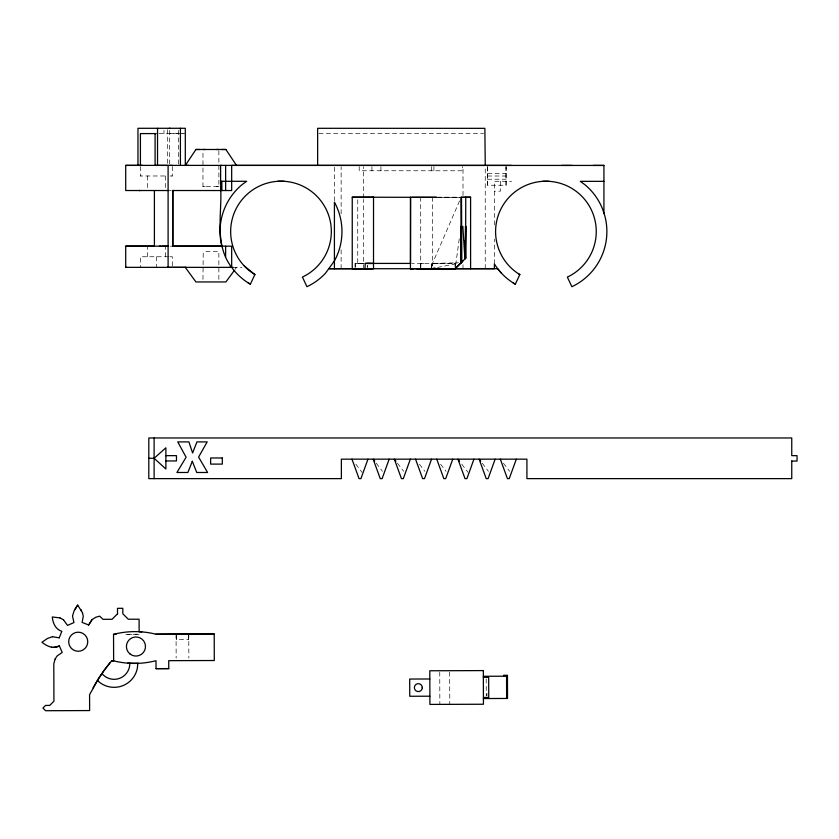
<?xml version="1.0" encoding="UTF-8"?>
<svg xmlns="http://www.w3.org/2000/svg" width="839" height="839" viewBox="0 0 839 839"><rect width="100%" height="100%" fill="white"/><g stroke="black" fill="none" stroke-linecap="round" stroke-linejoin="round"><path stroke-width="0.63" stroke-dasharray="4.2 3.15" d="M167.632 163.29L167.632 129.573M169.405 164.098L169.405 128.283M178.644 130.402L178.644 164.098M202.965 279.418L203.237 251.459M218.864 150.768L218.864 186.583L202.965 186.583L202.965 150.768M218.864 279.418L218.864 251.459L202.965 251.459M334.425 200.888L334.425 165.388M341.127 268.711L341.127 249.089M341.137 213.788L341.137 166.699M355.033 267.683L355.044 263.488L364.472 263.425L355.442 263.394L355.432 267.641M357.76 199.787L357.75 263.425L360.151 263.425M359.207 166.521L359.207 170.757L462.331 170.778L462.331 166.542M363.36 268.711L363.371 199.399M363.371 198.098L363.381 166.709M367.283 268.721L367.283 265.543L367.283 267.662M371.929 170.757L371.929 165.461M380.937 170.768L380.937 165.461M420.717 197.186L420.717 267.641L420.706 263.415L426.002 263.404M431.309 267.641L431.319 263.404L458.534 262.796M431.309 268.7L431.309 263.404L455.158 263.425L455.829 262.754M431.519 170.778L431.519 166.531M433.92 170.768L433.92 166.521M455.158 266.603L455.158 263.425L411.771 263.425M455.158 268.711L455.158 263.404M463.002 268.711L463.002 264.778M463.002 195.497L463.013 166.72M485.236 268.721L485.246 166.72M487.511 176.012L506.053 176.012M506.064 166.405L506.053 185.241L487.511 185.241L487.511 166.405M494.381 263.865L494.381 239.199M494.381 224.915L494.391 181.276L511.58 181.308M500.39 181.297L500.39 191.156L494.391 191.156M506.053 173.925L506.053 173.358L487.511 173.358M487.511 185.241L487.511 166.594M455.682 264.872L459.394 237.898M459.562 200.899L432.505 263.404L432.515 266.603M235.046 269.434L236.577 267.347L235.696 267.347M437.518 267.463L457.402 263.488M176.263 635.196L176.284 639.433L188.754 639.402M355.044 263.488L363.654 263.477M159.011 133.59L183.08 133.579M169.405 133.579L181.633 133.579M182.86 133.579L185.304 133.579M318.956 133.6L483.568 133.632M140.512 166.562L140.512 175.98L167.643 175.98M147.423 175.98L147.423 190.526M165.388 175.98L165.388 190.526M170.17 175.98L172.299 175.98L172.299 166.562M140.512 175.98L141.057 175.98M171.764 175.98L172.299 175.98M487.511 179.221L506.053 179.221M202.965 186.583L205.293 186.583M216.535 186.583L218.864 186.583M168.062 190.526L171.271 190.526M437.339 197.196L459.09 197.217M459.824 197.322L437.706 197.301L459.699 197.301M170.275 246.163L172.834 246.163M147.423 256.755L147.423 246.163M165.398 256.755L165.388 246.163M168.639 256.755L140.512 256.755L140.512 267.358M169.856 256.755L172.299 256.755L172.31 267.347M233.137 267.358L241.915 267.337M176.284 639.433L176.389 634.137M503.421 463.212L509.619 471.308M482.236 463.212L488.424 471.308M461.807 464.219L468.005 472.315M440.622 464.219L446.033 471.308M419.427 464.219L424.849 471.308M397.455 463.212L403.653 471.308M376.26 463.212L382.458 471.308M355.841 464.219L362.039 472.315M486.945 693.297L486.956 695.909M486.19 678.898L486.242 695.909M449.683 671.997L449.788 704.351M439.751 672.029L439.856 704.382M188.785 634.095L188.848 658.07M188.67 635.154L188.691 639.402M176.064 634.137L176.148 658.112M506.053 167.727L506.053 168.566M506.053 185.241L506.053 166.594M420.8 263.415L420.8 267.651M432.505 197.301L432.505 266.12M163.972 130.402L163.972 133.579M156.411 256.755L156.411 267.358M139.148 634.263L125.063 634.305L139.138 634.263"/><path stroke-width="1.26" d="M168.104 267.368L168.104 165.388L155.089 165.377L155.089 133.59M180.416 165.367L180.416 128.283M185.304 165.367L185.304 128.283L137.963 128.294L137.963 165.377M220.605 190.537L220.615 165.398L221.853 165.398M317.635 165.388L317.645 128.304L484.869 128.336L485.246 165.419M334.415 268.732L334.425 202.189A60.964 60.964 0 0 1 334.415 260.919L325.427 273.283A60.964 60.964 0 0 1 306.948 286.707L302.428 277.069A50.34 50.34 0 0 0 321.736 201.958A50.34 50.34 0 0 0 244.306 197.081A50.34 50.34 0 0 0 254.018 274.049L254.899 274.542L250.379 284.148L248.323 282.984A60.964 60.964 0 0 1 231.679 267.368C213.725 244.191 222.429 213.221 220.615 186.594L220.615 181.297L246.656 181.297L242.146 184.57A60.964 60.964 0 0 0 221.947 246.687M352.244 268.732L352.254 197.207L373.523 197.196L373.512 268.753L352.244 268.7L352.8 268.732M460.989 262.89L460.999 197.333L470.595 197.217L470.595 268.711M461.502 197.333L461.828 262.051L461.031 262.838L460.989 226.32M465.226 240.374L465.603 258.255L465.76 226.32M603.923 213.169L603.923 165.419L593.33 165.409M410.512 263.415L365.206 263.415L364.986 268.721M603.923 165.44L231.669 165.398L231.669 190.537L172.666 190.526L172.656 246.173L231.669 246.173L231.669 267.368L125.714 267.347L125.714 246.163L168.429 246.163L162.263 246.163M137.722 663.89L137.397 667.938A23.67 23.67 0 0 1 99.254 682.086L97.513 680.356M72.563 615.878L74.063 610.886L77.702 605.118L82.526 612.774M367.964 459.164L360.927 478.629L359.05 478.629L351.971 459.164M389.16 459.164L382.123 478.629L380.245 478.629L373.166 459.164L374.708 461.188M410.355 459.164L403.318 478.629L401.441 478.629L394.351 459.164L395.903 461.188M431.55 459.164L424.513 478.629L422.636 478.629L415.546 459.164M452.745 459.164L445.708 478.629L443.831 478.629L436.741 459.164M473.941 459.164L466.904 478.629L465.026 478.629L457.937 459.164L459.489 461.188M495.136 459.164L488.099 478.629L486.221 478.629L479.132 459.164L480.684 461.188M516.331 459.164L509.242 478.629L507.417 478.629L500.327 459.164M59.244 637.839L61.824 631.285C55.447 629.397 52.867 622.978 52.28 616.99L59.978 617.892M55.122 659.003L53.801 663.806L53.927 701.205L49.753 705.41L45.568 705.421L42.925 708.085L45.6 710.717L89.626 710.57L89.574 694.682L98.289 679.045L103.963 670.623L111.597 660.849L113.622 660.838A86.102 86.102 0 0 0 156.002 660.702L156.044 668.652L168.765 668.599L168.733 660.66L214.291 660.513L214.218 634.011L155.918 634.2A86.102 86.102 0 0 0 113.548 634.347L113.622 660.838L111.597 660.849M410.575 197.322L410.439 268.711L494.381 268.7L494.381 263.897C499.478 272.266 506.808 279.314 515.314 284.169L519.834 274.563L518.942 274.049M55.122 659.003L57.178 655.888L62.222 652.459L59.401 646.009C53.287 649.334 46.753 646.177 41.95 642.255L47.582 638.395L52.511 636.707M82.516 612.774L83.26 616.424L82.117 622.412L88.682 624.982L92.122 619.581L95.908 617.21L99.684 616.151L102.987 619.318L112.069 619.287L117.523 613.802M88.682 624.982L91.912 619.811M74.702 609.743L77.702 605.118M236.483 165.388L225.89 149.489L195.938 149.489L185.346 165.388L188.765 165.388M185.251 267.347L195.938 281.956L225.89 281.956L234.28 270.483M435.042 267.956L431.309 268.7L455.158 268.721L465.75 258.108M455.158 268.711L462.824 261.044M154.114 458.293L165.881 447.795L165.881 468.991L154.114 458.293L148.807 458.293M416.742 268.732L432.515 268.732M59.401 646.009L53.465 647.383M355.033 268.732L497.705 268.7L501.481 273.273M52.5 636.707L59.254 637.839M420.8 268.711L426.013 268.7M138.393 663.334L127.685 663.146M413.344 268.732L410.575 268.7M113.538 634.347L116.097 634.336M155.928 634.211L214.218 634.011M156.033 668.641L168.765 668.599M483.337 676.286L507.459 676.203M483.348 677.346L488.676 677.325L488.738 697.461L483.411 697.482M429.841 678.982L409.694 679.045L409.757 696.265L429.904 696.202M483.411 698.541L507.532 698.457L507.448 675.259L503.631 675.269L503.631 676.213M169.405 128.283L170.076 128.283M229.057 267.358L233.137 267.358M156.117 133.579L140.417 133.59L140.417 165.377M195.938 149.489L200.322 149.489M202.965 149.489L205.293 149.489M216.535 149.489L218.864 149.489M221.496 149.489L225.89 149.489M168.429 190.526L125.714 190.526L125.714 165.388L141.057 165.388M511.36 165.409L125.714 165.388M561.543 165.409L572.135 165.409M140.512 165.388L142.64 165.388M170.17 165.377L172.299 165.388M277.845 181.276L284.169 181.276M542.781 181.297L549.094 181.308M603.923 181.339L580.294 181.339L584.793 184.611A60.964 60.964 0 0 1 602.612 209.121L604.971 216.42A60.964 60.964 0 0 1 571.873 286.718L567.353 277.101A50.34 50.34 0 0 0 586.66 201.989A50.34 50.34 0 0 0 509.242 197.102A50.34 50.34 0 0 0 518.942 274.08L519.834 274.563M465.477 197.217L470.595 197.217M411.865 197.322L436.626 197.333L352.254 197.207M460.999 197.333L465.76 197.333L465.603 258.265M172.834 246.163L221.853 246.142M153.38 246.163L125.714 246.163M159.441 246.163L160.805 246.163M167.632 267.358L186.122 267.347M363.36 268.7L329.192 268.7L372.789 268.721M165.881 455.65L176.473 455.65L176.473 460.947L165.881 460.947M791.754 461.062L797.05 461.062L797.05 455.65L791.754 455.65L791.754 437.968L148.807 437.968L148.807 478.629L341.368 478.629L341.368 459.164L526.923 459.164L526.923 478.629L791.754 478.629L791.754 460.947M372.799 197.186L373.523 197.186M126.521 267.358L125.714 267.358M410.439 268.711L411.865 268.711M365.206 263.415L373.512 263.446L372.789 263.425M367.293 263.415L371.278 263.436M141.843 631.893L139.127 631.736L139.096 619.203L128.304 619.234L122.819 613.781L122.809 608.306L117.502 608.327L117.523 613.802M51.473 647.236L52.154 647.341M59.968 617.892L63.523 619.822M254.899 274.531L244.296 265.973M248.323 283.016L250.379 284.138M513.258 283.016L515.314 284.18M63.512 619.822L67.498 625.391L73.947 622.569L72.563 616.308M80.88 609.628L81.561 610.74M462.834 226.32L464.921 258.957M465.226 250.809L465.33 258.548L465.54 226.32L465.33 258.548L465.226 249.508M506.557 676.203L506.63 698.457M422.311 687.477L422.3 687.749A3.975 3.975 0 0 1 416.238 691.011A3.975 3.975 0 0 1 416.448 684.131A3.975 3.975 0 0 1 422.3 687.749M410.491 197.291L410.512 263.54M225.628 165.398L225.628 190.537M225.628 246.173L225.628 256.776M221.853 181.297L221.853 190.537M172.939 190.516L172.939 246.152M157.533 128.294L157.533 165.377M154.397 190.516L154.397 246.152M154.114 437.968L154.114 478.629M137.722 663.345L137.711 663.89M93.129 687.781A173.348 173.348 0 0 1 110.129 662.548M129.793 663.271A15.689 15.689 0 0 1 101.97 673.581M192.299 461.303L187.884 472.483L176.924 472.483L186.101 457.234L177.763 441.901L188.89 441.901L192.603 452.966L196.934 441.901L207.181 441.901L198.591 457.066L207.59 472.483L196.756 472.483L192.299 461.303M483.337 670.592L429.799 670.77L429.914 704.414L483.442 704.236L483.337 670.592M139.987 190.526L139.41 190.526L139.987 190.526M173.411 190.516L172.834 190.526L173.411 190.516M222.304 457.979L210.641 457.979L210.641 464.103L222.304 464.103L222.304 457.979M71.504 648.495A9.533 9.533 0 0 0 87.445 644.163A9.533 9.533 0 0 0 75.73 632.522A9.533 9.533 0 0 0 71.504 648.495M129.877 653.864A9.533 9.533 0 0 0 145.357 648.107A9.533 9.533 0 0 0 132.625 637.577A9.533 9.533 0 0 0 129.877 653.864"/></g></svg>
